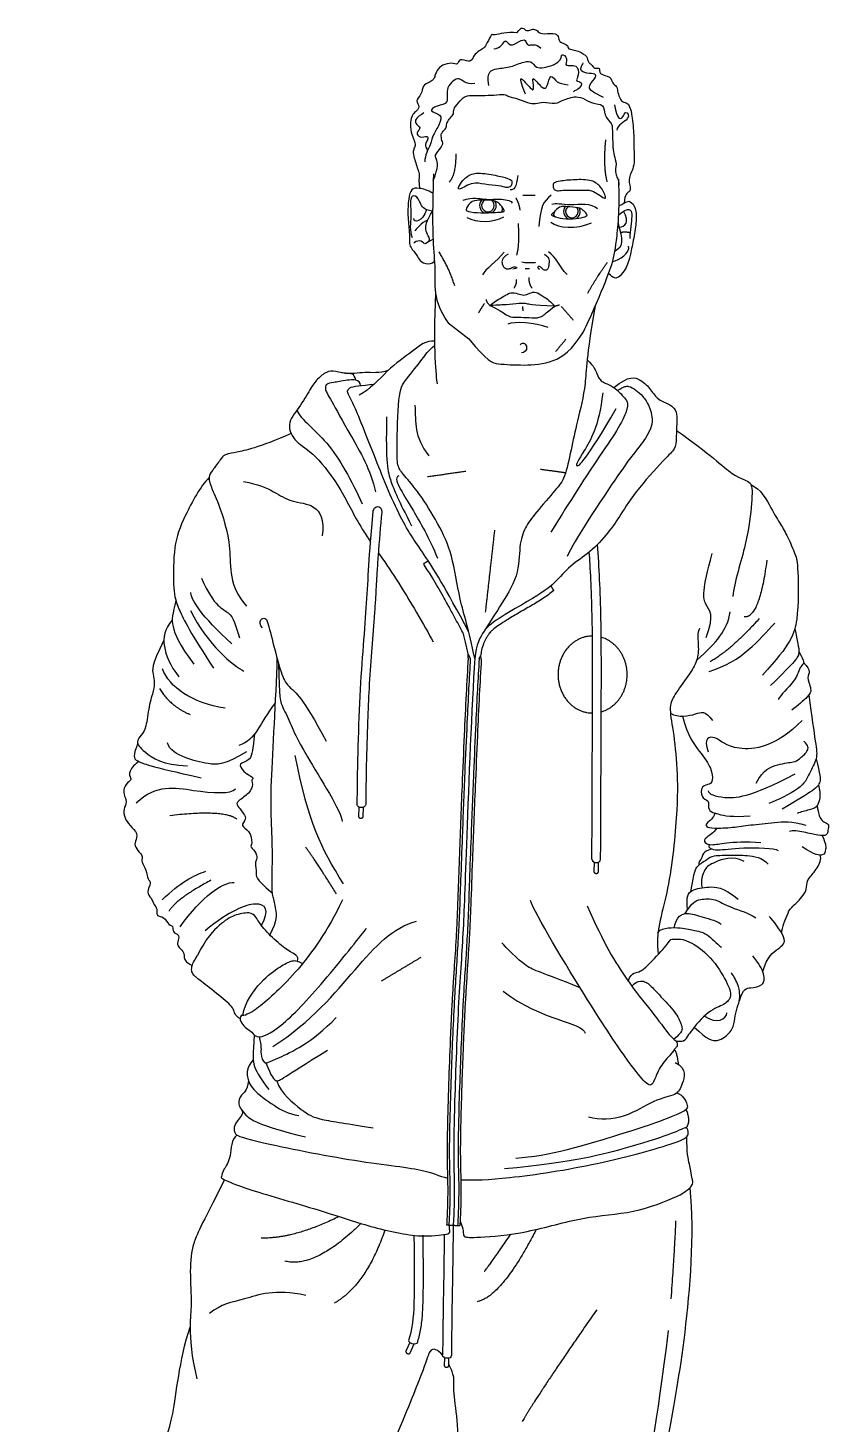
# Model space of a CAD drawing. Header units: millimetres. Extents: x -309 to 448, y -2 to 1877.
# Drawn here: x -238 to 448, y 682 to 1877 of the extents above; entities that cross this region are included whole.
import ezdxf

# ---------------------------------------------------------------- set-up
doc = ezdxf.new("R2010")
doc.units = ezdxf.units.MM
doc.layers.add('ceco.net 162', color=7, linetype='Continuous')

msp = doc.modelspace()

# ---------------------------------------------------------------- linework, layer by layer
at = {"layer": 'ceco.net 162'}
for p, q in [((121.5, 1624.9), (139.1, 1611.2)), ((45, 1210.3), (44.8, 1202.3)), ((48.7, 1202.2), (48.9, 1210.3)), ((246.5, 1163.3), (246.4, 1155)), ((250.2, 1155), (250.4, 1163.3)), ((88.6, 752.1), (85.4, 744.8)), ((88.9, 743.2), (92.4, 751)), ((118.3, 739.1), (118.2, 732.4)), ((122.1, 732.4), (122.2, 738.7))]:
    msp.add_line(p, q, dxfattribs=at)
for centre, radius, start, end in [((155.6, 1725.2), 7.1, 140.217, 242.0516), ((155.6, 1725.2), 5.4, 122.6975, 53.6639), ((155.6, 1725.2), 7.1, 301.4059, 32.1021), ((227.5, 1720.1), 7.1, 143.9691, 242.3289), ((227.5, 1720.1), 5.4, 132.0116, 37.579), ((227.5, 1720.1), 7.1, 300.8189, 23.3822)]:
    msp.add_arc(centre, radius, start, end, dxfattribs=at)
for points, degree in [([(180.4, 1872.9), (183.2, 1876.3), (183.8, 1877), (186.7, 1877.3), (187, 1874.8), (191.8, 1875.1), (194.6, 1876.6), (198.2, 1874.9), (200.6, 1871.4), (212.5, 1873.3), (216.8, 1870), (215.3, 1865.3), (225.7, 1862.3), (222.3, 1859.1), (234.3, 1857.7), (237, 1854.7), (240.1, 1853.7), (241.9, 1846.4), (244, 1846.9), (246.7, 1841.5), (252.1, 1843.9), (249.7, 1837.6), (261.5, 1835.6), (261.9, 1829.5), (266.1, 1827.6), (266.4, 1823.3), (268.1, 1817.7), (270.5, 1813.6), (275.6, 1813.1), (276.7, 1809.7), (278.6, 1806.4), (280.8, 1785.1), (280.2, 1776.8), (281.8, 1758.3), (275.1, 1749.3), (277.9, 1740), (277.4, 1736.9), (272.5, 1735.2), (272.2, 1727.3)], 3), ([(180.4, 1872.9), (172.1, 1873.9), (158.2, 1869.8), (159.5, 1873.2), (154.6, 1863.9), (152.1, 1859.3), (148.2, 1858.2), (143.1, 1853.3), (142.5, 1850.5), (140, 1847.7), (130.4, 1851.5), (129.9, 1844.8), (125, 1847.9), (116, 1845.1), (113.4, 1842.8), (110.9, 1838.7), (110.1, 1835.1), (108.6, 1832.5), (105.5, 1830.7), (99.5, 1828.1), (99.3, 1820.4), (92.9, 1815), (98, 1809.6), (93.4, 1805.2), (90.5, 1802.6), (89.2, 1797), (89.2, 1788.2), (93.9, 1777.6), (92.9, 1775.3), (91.6, 1772.2), (91.3, 1768.9), (96.1, 1754.3), (97.1, 1752.5), (96.1, 1745.2), (97.1, 1739.9)], 3), ([(160.6, 1859.2), (166.9, 1859.7), (170.5, 1870), (173.9, 1859.9), (182.9, 1866.2), (188.4, 1868.1), (188.8, 1860.1), (196.3, 1864.4), (201, 1859.9)], 3), ([(156.3, 1828), (153.8, 1840.2), (163.9, 1842.7), (174.9, 1843.3), (187.1, 1849), (194.2, 1848.7), (196.5, 1840.5), (220, 1847.6), (217, 1856.6), (225.2, 1851), (219.8, 1843.4), (232.7, 1847.1), (233.7, 1835.8), (229.8, 1831.3), (237.2, 1831.3), (234.2, 1824.8), (230, 1823.5), (228.8, 1822.6)], 3), ([(254.6, 1817.7), (245.8, 1821.9), (239.3, 1826.3), (248.3, 1834.1), (248.4, 1838.5), (240.2, 1837.9), (232.9, 1841), (237.2, 1846.4), (237.1, 1847.2)], 3), ([(144.4, 1829.7), (135.9, 1828.1), (132.7, 1837.9), (118.1, 1826.6), (123.2, 1811.8), (111.5, 1811.2), (104, 1805.5), (116.7, 1803.7), (114.6, 1794.9), (107.9, 1784.9), (107.5, 1779.1), (101.5, 1767.8), (101.5, 1762.6)], 3), ([(187.7, 1820.4), (180.6, 1838.2), (188.2, 1830.1), (195.7, 1821), (194, 1831.6), (193.5, 1836.2), (203.1, 1824), (206.5, 1826), (208.9, 1839.4), (214.9, 1829.4), (219.2, 1829.6), (224.4, 1828.6)], 3), ([(108.8, 1746.6), (113.6, 1758.6), (111.1, 1766.1), (109.8, 1768.6), (118.3, 1777.9), (116, 1780.2), (115.2, 1786.4), (117.2, 1788.7), (119.8, 1791), (120.3, 1795.4), (121.9, 1799), (126.5, 1803.1), (126, 1806), (126.8, 1809.1), (134, 1817.3), (136.8, 1819.1), (141.7, 1819.6), (150.5, 1819.4), (160.8, 1819.6), (170.5, 1820.9), (172.6, 1818.3), (179.5, 1817.3), (190.1, 1812.9), (196.5, 1811.9), (202.2, 1814.5), (214, 1811.6), (220.2, 1816), (225.1, 1816.8), (228.7, 1818.6), (237, 1817.8), (244.4, 1811.9), (255.8, 1812.4), (254.5, 1802.4), (262.4, 1794.4), (261.9, 1792.3), (262.4, 1786.7), (262.4, 1776.6), (262.7, 1774.6), (263.2, 1768.4), (266.3, 1760.7), (263.5, 1752.2), (267.6, 1747.7), (267.8, 1742.5)], 3), ([(100.8, 1804.4), (93.2, 1800.3), (92.8, 1794.8), (99.1, 1791.9), (93.7, 1787.7), (96.8, 1782.6), (104.5, 1785.4), (104.5, 1781.6), (100.3, 1775.9), (104.3, 1773.3), (103.2, 1770.4)], 3), ([(263.9, 1811.5), (265.9, 1798.4), (271.8, 1799.6), (272.9, 1807.6), (279.2, 1799.4), (266.3, 1793.9), (265.9, 1789.6)], 3), ([(257.8, 1745.5), (254.3, 1757.8), (256.5, 1781.3)], 2), ([(128.1, 1769.5), (128.1, 1751.5), (122.4, 1745.1)], 2), ([(109, 1752.4), (107.8, 1716.7), (108.6, 1688.9), (110.9, 1668.5), (109, 1644.5), (119.6, 1626.9), (121.5, 1624.9)], 3), ([(170.4, 1749.1), (167.5, 1749.9), (158.6, 1751.8), (143.2, 1753.9), (135, 1748.3), (130.6, 1741.7), (129.9, 1739.2), (132, 1739.2), (138.3, 1742.7), (143.9, 1745.1), (156, 1742.8), (168.5, 1741.7), (171.9, 1740.2), (175.2, 1741.2), (176.2, 1743.8), (176.2, 1745.8), (176, 1746.8), (173.3, 1748.2), (170.4, 1749.1)], 3), ([(181.3, 1750.8), (180, 1740.9), (177.6, 1738), (174.6, 1738.6)], 3), ([(217.7, 1746.1), (220.7, 1746.6), (229.7, 1747.4), (245.3, 1747.5), (252.7, 1740.9), (256.2, 1733.8), (256.6, 1731.3), (254.6, 1731.5), (248.8, 1735.7), (243.5, 1738.9), (231.1, 1738.1), (218.6, 1738.5), (215.1, 1737.5), (211.9, 1738.8), (211.3, 1741.5), (211.5, 1743.6), (211.8, 1744.5), (214.7, 1745.6), (217.7, 1746.1)], 3), ([(108.5, 1735.7), (103.9, 1738.5), (96, 1740.5), (89.7, 1739.9), (87.5, 1731.6), (86.6, 1717), (88.7, 1701.7), (88.1, 1693.4), (88.9, 1689.7), (95.2, 1682.6), (96.4, 1678), (104.3, 1674), (109.9, 1676.7), (110.2, 1678.6)], 3), ([(108.2, 1720.5), (100.1, 1721.2), (97.9, 1727.9), (93.7, 1734.6), (88.1, 1732.8), (90.6, 1716.8), (88.2, 1703.5), (90.7, 1697.9)], 3), ([(195.9, 1733.7), (190.8, 1733.7), (185.6, 1733.7)], 2), ([(209.8, 1734), (202.7, 1728.3), (200.7, 1724.9), (199.2, 1707.3)], 3), ([(102.9, 1721.6), (99.6, 1710.8), (92.1, 1710.1), (92, 1714)], 3), ([(134.3, 1729.8), (142.9, 1732.5), (152.7, 1729.7), (167.6, 1731.3), (176.2, 1729.3), (176.4, 1727.1)], 3), ([(137.2, 1722.9), (138, 1724.6), (141.4, 1729.9), (150.6, 1729.7), (159.6, 1729.9), (164.4, 1728), (167.1, 1725), (170.4, 1720.3), (168.2, 1719.7), (163.6, 1719.4), (149.1, 1718.6), (137.1, 1720), (136.5, 1721.3), (137.2, 1722.9)], 3), ([(166.6, 1719.6), (168.6, 1719.9), (167.8, 1724)], 2), ([(183.2, 1721.2), (182.4, 1727.1), (179.5, 1731.7)], 2), ([(211.6, 1719), (212.7, 1720.1), (215.8, 1723.9), (220.1, 1724.5), (222.1, 1724.2), (234.3, 1723.5), (236.6, 1721.5), (238.8, 1719.6), (241.2, 1716.7), (239.4, 1715.9), (231.9, 1713.6), (219, 1713.8), (211.2, 1716.1), (209.4, 1717.3), (210.6, 1717.9), (211.6, 1719)], 3), ([(249.5, 1722.3), (244.2, 1727.4), (223.9, 1724.2), (213.5, 1727.4), (210.4, 1726.1)], 3), ([(213.4, 1715.5), (210.9, 1716.4), (213.3, 1720.9)], 2), ([(267.8, 1724.8), (274.7, 1728.9), (277.2, 1729.6), (282.6, 1723.7), (282.8, 1711), (280.1, 1695.2), (277.2, 1681), (275.1, 1675.1), (272.8, 1669.5), (267.4, 1663), (263.4, 1662.4), (258.8, 1667)], 3), ([(267.6, 1717.2), (273.3, 1722.2), (278.8, 1722.4), (278.8, 1716.3), (278.4, 1707.9), (276.7, 1700.2), (277.2, 1697)], 3), ([(104.1, 1713), (99, 1710.6), (93.2, 1704.2), (93.1, 1703.3)], 3), ([(104, 1693.7), (106.4, 1695.1), (104.4, 1699.8), (101.9, 1703.5), (102.5, 1711.6), (108.2, 1720.5)], 3), ([(169, 1715.2), (159.5, 1709.9), (146.5, 1710.3), (137.7, 1714.7)], 3), ([(180.3, 1682.6), (183, 1692), (181.7, 1709.7)], 2), ([(209.5, 1710.9), (215.6, 1705.7), (231.5, 1704.7), (244.3, 1710.4)], 3), ([(264.4, 1686.3), (272.2, 1691), (271.6, 1694.8), (267.2, 1710.4)], 3), ([(268.2, 1706.8), (272.6, 1707), (277.7, 1710.6), (271.6, 1720.3)], 3), ([(269.4, 1702.2), (273, 1703.2), (277.3, 1702)], 2), ([(108.6, 1696.4), (101.7, 1692.3), (101.7, 1691.7), (97.7, 1696.3), (92.5, 1693.8), (92.1, 1693)], 3), ([(127.2, 1656.4), (122.3, 1672.1), (113.5, 1685.7)], 2), ([(169.4, 1685.3), (163.3, 1677.3), (153.1, 1670.6), (151, 1665.8)], 3), ([(223.3, 1666.1), (216.4, 1673.5), (214.2, 1680.6), (207.5, 1685.7)], 3), ([(262.3, 1677.4), (267.8, 1678.2), (278, 1685.1), (276, 1690.4)], 3), ([(172.9, 1683.7), (167.3, 1680.4), (167.3, 1674.3), (170.4, 1670.9), (174.4, 1670.9), (177, 1672.6), (178.7, 1672.9), (181.7, 1671.9), (178.5, 1670.9), (176.9, 1670.8)], 3), ([(184.6, 1676.9), (186.6, 1676.1), (196.3, 1676.6), (196.4, 1676.6)], 3), ([(204, 1683.5), (206.7, 1681.2), (208.3, 1680.2), (207.6, 1673.4), (207, 1669.7), (203, 1669.7), (200.7, 1672.8), (198.7, 1673.6), (197.8, 1671.8), (199.7, 1670.8)], 3), ([(241, 1650.2), (250.2, 1666.2), (258, 1676.6)], 2), ([(177.8, 1654.4), (180.9, 1659.1), (179.9, 1661.8)], 2), ([(187.5, 1671.2), (189.4, 1671.3), (191.2, 1671.3)], 2), ([(190.6, 1663.6), (190.4, 1658.2), (193.3, 1654.5)], 2), ([(110.7, 1650.8), (108.5, 1599.2), (111.2, 1580), (112, 1572.5)], 3), ([(157.1, 1639.6), (164.9, 1645.5), (171.9, 1648.8), (174.4, 1651), (181.6, 1649.9), (186.2, 1647.8), (191.3, 1650.3), (196.9, 1651.8), (201.9, 1647.8), (207.5, 1644.7), (212.8, 1639.2)], 3), ([(247.5, 1639.4), (239.5, 1594.9), (240.4, 1573.1), (231.7, 1539.2), (226.9, 1516.5), (221.2, 1490.7), (215.1, 1484), (195.7, 1461.1), (187.2, 1450), (182, 1434.4), (182.8, 1408.9), (164.7, 1380.2), (151.8, 1360.2), (145.5, 1350), (144.3, 1337.5)], 3), ([(152.5, 1641.4), (150, 1637.4), (147.5, 1633.5)], 2), ([(157.1, 1639.6), (153.8, 1643.4), (154.4, 1644.9)], 2), ([(212.8, 1639.2), (192.3, 1639.7), (189.1, 1641.6), (183.3, 1641.5), (170.8, 1640), (165.1, 1640.1), (157.1, 1639.6)], 3), ([(157.1, 1639.6), (164.8, 1636.6), (171.7, 1630.2), (178.5, 1629.5), (185.2, 1629.6), (196.5, 1629), (199.4, 1629.3), (203.4, 1631), (206.8, 1634.6), (212.8, 1639.2)], 3), ([(185.2, 1638.7), (185.3, 1637), (185.5, 1635.2)], 2), ([(212.8, 1639.2), (214.8, 1639.7), (216.9, 1640.2)], 2), ([(218.4, 1638.9), (223.5, 1633), (228.6, 1627.2)], 2), ([(207.2, 1620.8), (195.4, 1625.1), (178.3, 1626.1), (172.7, 1623.7)], 3), ([(139.1, 1611.2), (155.5, 1591.4), (162.5, 1589.6), (186.3, 1588.2), (211.6, 1589.9), (227.7, 1601.2), (237.3, 1617.2)], 3), ([(109.9, 1609), (102.8, 1610), (92, 1600.9), (69.1, 1585), (54.9, 1567.7), (45.2, 1562.9)], 3), ([(144.3, 1337.5), (139.2, 1362.6), (130.6, 1388.1), (125.5, 1427.3), (113.3, 1452.8), (96.4, 1479.9), (83.1, 1495.2), (78, 1501.5), (77.6, 1512.5), (78.6, 1565.8), (84.1, 1575.2), (101.2, 1595.5), (104, 1600.5), (109.9, 1605.4)], 3), ([(183.3, 1606.1), (186, 1609.2), (190.9, 1603.4), (187, 1599), (184.3, 1599)], 3), ([(213.7, 1600.4), (218.1, 1605.6), (222.4, 1610.8)], 2), ([(240.5, 1593.2), (246.7, 1587.4), (249.3, 1580.5), (251.1, 1575.1), (261.9, 1570.9), (267.3, 1566.6), (271.9, 1561.2), (275.3, 1557.8), (275.3, 1549.8), (265.2, 1530.5), (247.7, 1506.1), (228, 1475.6), (209.5, 1445.7)], 3), ([(30.6, 1582.2), (39.4, 1581), (49.1, 1583.6), (62.7, 1581.7), (70.3, 1584.2)], 3), ([(263.5, 1569.4), (276.3, 1580.2), (287.5, 1576.2), (295.2, 1567.6), (300.9, 1558.5), (312.3, 1555.3), (317.6, 1548.7), (317.3, 1540.5), (316.9, 1525.7), (316.1, 1516.3), (308.8, 1510.7), (279.9, 1478.2), (267.4, 1457.4), (259.5, 1446.1), (243, 1427.6), (225.8, 1417.6), (213.1, 1401.8), (196.4, 1389.5), (156.9, 1368.2), (152.3, 1361)], 3), ([(46.6, 1571.1), (46, 1576.6), (33.8, 1575.9), (22.8, 1573.4), (16.4, 1572.9), (15.9, 1567.3), (19.8, 1561.6), (36.4, 1530.7), (55.3, 1499), (59.2, 1480.2)], 3), ([(139.2, 1360.2), (118.6, 1399.2), (99.4, 1429.4), (80.2, 1455.7), (54.7, 1520), (44.2, 1547), (38.1, 1560), (36.5, 1562.6), (33.4, 1570.2), (47, 1571.1), (58.3, 1572.4)], 3), ([(266.6, 1567), (272.4, 1570.5), (275.8, 1571.2), (282.4, 1567.4), (288.1, 1562.4), (293.9, 1554.3), (298.3, 1538.4), (287.9, 1521.3), (277.2, 1510.5), (228.8, 1437.5), (223.4, 1424.9)], 3), ([(93, 1554.2), (94, 1539.2), (91.8, 1527.8), (105.1, 1510.9)], 3), ([(253.9, 1565), (250.6, 1535.4), (235.6, 1512), (227.7, 1498), (239.3, 1506.4), (265.4, 1551.4)], 3), ([(-7.9, 1550.1), (-4.3, 1541.4), (17.7, 1527.7), (38.9, 1490), (47.9, 1470)], 3), ([(68.8, 1544.5), (67.9, 1504.9), (71.7, 1489.5), (79, 1473), (90.2, 1451.1)], 3), ([(79.3, 1493.8), (75.2, 1492.9), (81.2, 1481.1), (88.9, 1468.9), (105.4, 1440.6), (112.4, 1423.4)], 3), ([(136.8, 1497.7), (120.3, 1495.3), (103.7, 1492.9)], 2), ([(200.6, 1499.6), (211.3, 1498.1), (222, 1496.6)], 2), ([(-83.3, 1492.1), (-90.5, 1485.3), (-105.8, 1456.7), (-113.7, 1435.1), (-114.1, 1397.3), (-111.5, 1383), (-98.7, 1358.6), (-79.4, 1329.2)], 3), ([(-53.7, 1488.9), (-29, 1484.5), (-18.4, 1467.1), (17.5, 1471), (13.6, 1442.4)], 3), ([(380.7, 1486.4), (389.1, 1483), (399.4, 1463.6), (406.3, 1452.2), (412.2, 1442.4), (419.3, 1425.2), (421.2, 1419), (421.8, 1366.5), (415, 1350), (390.8, 1323.4)], 3), ([(57.1, 1463.6), (53.3, 1423.5), (52.5, 1390), (45, 1309.7), (43.6, 1238.2), (43.4, 1212.6)], 3), ([(57.1, 1463.6), (58.7, 1468), (63.1, 1467.6), (64.4, 1466.1), (64.7, 1462.9)], 3), ([(161.2, 1447.5), (157.3, 1412.3), (153.3, 1377.2)], 2), ([(342.5, 1355.6), (350.2, 1375.4), (340, 1382.2), (338.9, 1395.8), (347.7, 1427.4)], 3), ([(104.6, 1420.9), (102.5, 1419.7), (100.4, 1418.6)], 2), ([(394.4, 1421.6), (387.9, 1371.7), (375, 1373.1)], 2), ([(-89.6, 1406.2), (-78.6, 1380.7), (-63.9, 1379.9), (-60.5, 1365.8), (-57.2, 1355.2)], 3), ([(209.4, 1399.7), (210.7, 1397.6), (211.9, 1395.6)], 2), ([(-111.6, 1387.1), (-114.5, 1375.4), (-116.5, 1367.6), (-108.8, 1349.4), (-96.2, 1332.6)], 3), ([(-63.6, 1350.1), (-89.9, 1373.2), (-99.4, 1389.7), (-98.9, 1394.1)], 3), ([(-99.2, 1378.5), (-84.4, 1348.8), (-62.4, 1331.2), (-53.3, 1326.8)], 3), ([(334.4, 1336), (351.9, 1351.6), (360.4, 1361.6), (363.1, 1377.4)], 3), ([(-114.7, 1370.4), (-121.7, 1362.5), (-123.7, 1348.8), (-116.8, 1331.6), (-109.1, 1321.8)], 3), ([(-37.4, 1363.9), (-40, 1366), (-39.5, 1372.1), (-35.1, 1372.1), (-33.3, 1370.6), (-26.9, 1344.6), (-20.7, 1321.9), (-15.5, 1312.4), (-3.4, 1305.3), (17, 1266.8)], 3), ([(336.7, 1363.2), (334.7, 1359.2), (335.9, 1350.6), (335.9, 1336.9), (329.2, 1325.5), (315.9, 1307.4), (310, 1297.2), (314.3, 1277.6), (317.8, 1243.1), (318.3, 1207.7), (310.2, 1131.4), (298.8, 1103.5), (301.4, 1084.2)], 3), ([(344.9, 1326.5), (372.9, 1334.5), (387.9, 1353.6), (401.2, 1367.9)], 3), ([(387.9, 1371.7), (364, 1345), (345.9, 1334.8)], 2), ([(418.5, 1363.2), (420.2, 1351.9), (424, 1342.1), (419.3, 1335.4), (397.6, 1314.4)], 3), ([(-121.9, 1353.1), (-133, 1331.2), (-130.7, 1323.4), (-129.9, 1317.1), (-130.3, 1311.2), (-135, 1297.1), (-136.9, 1277.5), (-141.3, 1272), (-146, 1266.5), (-141.7, 1259.4), (-122.8, 1246.1), (-101.6, 1245.7)], 3), ([(-25.1, 1338.3), (-26.1, 1301.2), (-32.1, 1217.4), (-28.7, 1184.5), (-29.8, 1140.3), (-29.1, 1134.6), (-26, 1123.5), (-24.7, 1113.3), (-31.2, 1101)], 3), ([(138.7, 1337.8), (138.6, 1339.6), (138.6, 1341.5)], 2), ([(140.5, 1337.7), (139.6, 1339.6), (138.6, 1341.5)], 2), ([(148.1, 1337.2), (148.7, 1338.5), (149.3, 1339.9)], 2), ([(149.9, 1337.1), (149.6, 1338.5), (149.3, 1339.9)], 2), ([(421.9, 1343.6), (427, 1334.2), (425.1, 1333), (421.8, 1328.4), (419.9, 1319.2), (406.1, 1306.1), (404, 1302.5)], 3), ([(-69.5, 1295), (-98.1, 1299.6), (-117.2, 1313), (-123.1, 1328.7)], 3), ([(-23.7, 1333.3), (-23.5, 1303.5), (-20.6, 1296.5), (-12.1, 1279.9), (-7.9, 1266.3), (30.8, 1205.4), (30.8, 1198)], 3), ([(144.3, 1337.5), (141.7, 1296.7), (136.4, 1163.6), (134.6, 1100.9), (130.1, 1046.2), (126.4, 944.3), (126, 902.8), (127.3, 877.4), (125.9, 852.5)], 3), ([(425.8, 1334.2), (432.8, 1326.7), (428.2, 1323.2), (431.2, 1315.1), (432.4, 1310.3), (431.4, 1306.3), (420.7, 1296.9), (415.7, 1293.4)], 3), ([(-125.7, 1312), (-116.9, 1297), (-99.4, 1289.6)], 2), ([(430.5, 1306.5), (432.8, 1287.3), (436.5, 1262.7), (438.1, 1252.2), (430.5, 1239.2), (425.4, 1226.2), (403.5, 1216.6), (396.2, 1213.4)], 3), ([(-26.7, 1299.5), (-41.2, 1281), (-42, 1268.5), (-57.7, 1263)], 3), ([(311.9, 1290.7), (318.9, 1286.7), (336.4, 1290.1), (341.1, 1293.4), (347.8, 1284.6)], 3), ([(322.1, 1288.2), (326.6, 1270.7), (337.7, 1257.4), (347.8, 1242.9), (348, 1232.4), (346, 1229.8), (338.2, 1229), (337.7, 1218.2), (344.9, 1215.9), (344.2, 1213.1), (344.7, 1206.9), (350.8, 1204.6), (364.8, 1201.7), (380.2, 1202.8)], 3), ([(424.6, 1284.6), (402.3, 1261.4), (363.3, 1256.9), (350.5, 1273.1), (339.8, 1269.5), (344.1, 1257.7)], 3), ([(-44.3, 1272.7), (-45.6, 1260.4), (-46.9, 1248.9), (-59.6, 1248.3), (-53.2, 1240.6), (-52.3, 1239.7), (-43.7, 1234.6), (-47.8, 1234.3), (-44.7, 1228.6), (-50.7, 1220), (-61.2, 1214.3), (-57.7, 1210.4), (-53.6, 1204.4), (-50.7, 1200.3), (-57.1, 1193.9), (-48.3, 1191), (-45.8, 1178.3), (-48.7, 1176.8), (-42, 1170.8), (-42.2, 1164.9), (-44.3, 1163.3), (-41.8, 1153.4), (-44.3, 1149.7), (-29.3, 1136.9)], 3), ([(385.3, 1230.8), (390.9, 1242.7), (405.1, 1247.5), (418.7, 1249), (421.2, 1250.8), (430.2, 1258.1), (430.4, 1263.2), (426, 1266.7)], 3), ([(-144.5, 1266.1), (-144.2, 1264.7), (-147.5, 1257.1), (-147.3, 1250.9), (-144.2, 1250.1), (-136.2, 1245.7), (-90, 1235.5)], 3), ([(-51.3, 1257.6), (-69.5, 1246.1), (-84.5, 1246.9), (-103.4, 1251.9), (-117.4, 1259), (-118.7, 1265.5)], 3), ([(31.9, 1144.7), (12.1, 1176), (2.3, 1195.8), (-9.5, 1254.6)], 3), ([(-143.3, 1249.4), (-146.7, 1247.3), (-152.7, 1240.6), (-150.1, 1234.4), (-150.1, 1233.6), (-156, 1228.7), (-156.8, 1221), (-152.9, 1215.1), (-156.8, 1208.7), (-155.7, 1200.9), (-151.4, 1195), (-143.6, 1187.5), (-146.5, 1180.9), (-147.2, 1176.2), (-141.1, 1170), (-140, 1166.9), (-141.6, 1164.1), (-136.6, 1156.6), (-135.9, 1147.6), (-132, 1146.6), (-137.4, 1136.8), (-132.4, 1132.8), (-130.5, 1126.4), (-127.2, 1123.9), (-129, 1116.8), (-121.5, 1117), (-117.6, 1108.6), (-113.6, 1109.3), (-114.7, 1102.6), (-108.6, 1101.6), (-109.4, 1096.3), (-111.2, 1091.6), (-104.3, 1086.4), (-104.9, 1083), (-103.9, 1077.8), (-97.7, 1074.9)], 3), ([(436.6, 1251.8), (440.2, 1238), (440.6, 1231.3), (436.1, 1225.6), (421.2, 1216.7), (407.5, 1208.7)], 3), ([(418.5, 1238.5), (378.9, 1217.9), (355.1, 1217.3), (344.7, 1221.2), (344.4, 1224.2)], 3), ([(-145.5, 1214), (-128.1, 1230.5), (-96.9, 1223.5), (-63.9, 1221.3), (-60.7, 1226.1)], 3), ([(438.7, 1229.4), (440.9, 1220.5), (438.3, 1209.7), (431.4, 1208.1), (423.4, 1206.2), (420.5, 1204.9)], 3), ([(50.9, 1212.5), (50.9, 1210.6), (46.2, 1209.4), (44, 1210.6), (43.4, 1212.6)], 3), ([(437.4, 1211.5), (438.8, 1204.3), (440, 1201.1), (442.7, 1197.2), (448.4, 1196), (446.4, 1190.3), (446.5, 1185.9), (438.6, 1185.7), (426.8, 1189.1), (416.5, 1190.6), (413.8, 1189.4)], 3), ([(-59.5, 1200.1), (-70.7, 1208.4), (-116.8, 1203)], 2), ([(349.9, 1205.2), (348.9, 1200.4), (342.3, 1197.5), (342.1, 1193.3), (347.7, 1192.1), (365.7, 1192.8), (379.4, 1195.1), (400.9, 1197.1), (415.7, 1198.8), (427.9, 1194.8)], 3), ([(351.5, 1192.4), (349, 1188), (341.1, 1184.3), (340.4, 1179.7), (347.2, 1177.4), (357.1, 1179.9), (376.2, 1181.1), (389.4, 1180.1)], 3), ([(441.8, 1185.9), (444.9, 1179.7), (445.1, 1173.6), (443.4, 1168.4), (435.9, 1169.1), (424.8, 1176.3)], 3), ([(25.9, 1136), (8.4, 1164.1), (-0.4, 1176)], 2), ([(347.2, 1174.6), (339.1, 1171.9), (340.3, 1167.1), (335.4, 1162.9), (336.1, 1160.7)], 3), ([(345.2, 1178.4), (343.2, 1175.4), (351.3, 1172.4), (370.1, 1176.3), (401, 1175.4), (404.1, 1173.3)], 3), ([(244.6, 1165.7), (245.8, 1161.9), (251.4, 1162), (252.1, 1165.7)], 3), ([(329.4, 1138.2), (332.4, 1155.7), (333.9, 1159.9), (344.3, 1166.2), (347.4, 1169.1), (364.3, 1169.3), (376, 1169.3), (390.6, 1167.4), (395.6, 1161.4)], 3), ([(375.1, 1163.7), (365, 1169.3), (346.9, 1162), (341.5, 1159), (337.4, 1147.3), (339, 1141.3)], 3), ([(407.6, 1101.6), (406.1, 1104.3), (413.3, 1120.8), (413.3, 1122.7), (427.9, 1135.5), (428.6, 1144.7), (429.5, 1149.1), (438.4, 1158), (441.2, 1165.7), (440.2, 1169.2)], 3), ([(-123.5, 1131.1), (-107.5, 1145.9), (-96.8, 1151.9), (-86, 1155.5)], 3), ([(-81.6, 1147.8), (-111, 1132.1), (-117.5, 1121.3)], 2), ([(-108.1, 1107.9), (-88.9, 1134.2), (-71.6, 1146.3), (-61.6, 1145.9)], 3), ([(326.6, 1122.5), (325.1, 1134.1), (328.7, 1140.1), (344.9, 1142.2), (356.2, 1142.4), (369.8, 1131.6)], 3), ([(-38.4, 1109.1), (-30.8, 1122.6), (-39, 1132.5), (-65.5, 1121.7), (-86.6, 1104.4)], 3), ([(31, 1131), (17.7, 1103.4), (-6.8, 1069.1), (-45, 1033.8), (-53.5, 1031.6), (-55.3, 1032.2)], 3), ([(240.5, 1125.9), (254.6, 1093.8), (275.8, 1059.3), (295.8, 1036.1), (313, 1012), (317.7, 1010.2), (317.9, 1005.3), (315.9, 1004.3), (313.3, 999.6), (302.2, 988.3), (298.1, 975.7), (295.3, 971.8), (291.2, 973.1), (278.5, 988.6), (249.5, 1030), (195.7, 1119.4), (192, 1130.5)], 3), ([(324.5, 1119.2), (330.1, 1128.8), (337, 1132), (350.6, 1132.2), (361.2, 1124.7), (379.6, 1119.5), (385, 1115.5)], 3), ([(-7.5, 1078.5), (-6.5, 1080.8), (-8.2, 1083.8), (-14.6, 1086.8), (-27.3, 1096.5), (-40.2, 1110.5), (-42.9, 1116.6), (-47.7, 1120.9), (-62.1, 1118.2), (-73.2, 1111.1), (-85.7, 1098.4), (-93.2, 1083.5)], 3), ([(-28.6, 1005.4), (4.6, 1027), (44.3, 1074.9), (74.1, 1107.6), (94.4, 1112.6)], 3), ([(315, 1107.2), (317.2, 1117.2), (326.4, 1121.1), (338.1, 1116.3), (352.7, 1112.8), (355.4, 1109.9)], 3), ([(390.9, 1069.7), (394.6, 1082.1), (405.4, 1090.3), (413.6, 1095.7), (399.6, 1113.5), (396.5, 1116.7)], 3), ([(-55.3, 1032.2), (-58.5, 1029), (-51.4, 1020.2), (-46.5, 1018.8), (-42.3, 1010.7), (-20.9, 1021.3), (20, 1066.1), (50.1, 1104.7), (51.7, 1106.7)], 3), ([(301.2, 1102.4), (301.8, 1106.9), (320.8, 1108), (331.2, 1104.6), (343.2, 1103.4), (351.2, 1093.3), (355.6, 1090.6)], 3), ([(234.5, 1055.8), (200.1, 1069.8), (190.9, 1069.8), (171, 1090.2), (167.6, 1094.1)], 3), ([(275.6, 1061.5), (277.3, 1066), (280.5, 1068.7), (286.2, 1069.2), (292.8, 1075.1), (311.3, 1094.5), (311.1, 1097.7), (318.4, 1097.2), (326.1, 1097.2), (347, 1083.1), (361.2, 1059.1), (364.9, 1048.4), (358.7, 1040.9), (344.9, 1037.2), (327, 1016.2), (324.3, 1009.8), (321.6, 1009.6), (317, 1009.7)], 3), ([(-56.6, 1029.2), (-61.8, 1032.2), (-60.2, 1037.1), (-71.7, 1046.9), (-90.4, 1061.7), (-96, 1065.8), (-98.2, 1069.3), (-98.2, 1073.4), (-97.4, 1076.5), (-93.2, 1083.5)], 3), ([(-54.3, 1032), (-52.3, 1043.6), (-38.3, 1062.8), (-21.5, 1074.7), (-12.2, 1079.2), (-8.5, 1079.4), (-3.1, 1076.5)], 3), ([(64.4, 1061.6), (81.4, 1071.8), (98.3, 1081.9)], 2), ([(370.9, 1044.6), (374.1, 1055.4), (379.9, 1055.4), (392, 1057.3), (393.2, 1066.9), (387.5, 1076.7), (382.4, 1083.1)], 3), ([(332.2, 1022.1), (343.3, 1011.3), (352.1, 1008.3), (364.8, 1018.3), (366.7, 1027), (368.1, 1036.6), (371.4, 1044.7), (371.2, 1050.9), (370.4, 1058), (365.2, 1067.4), (363.9, 1068.6)], 3), ([(168.6, 1052.9), (201.5, 1027.2), (236.9, 1026.2), (238.8, 1017)], 3), ([(278.7, 1057.1), (281.4, 1060.6), (286.9, 1062), (290.8, 1060.7), (294.3, 1058.5), (304.8, 1046.8), (317.7, 1033.5), (322.2, 1021.9), (322.4, 1017.9), (314.8, 1011.7)], 3), ([(-40.3, 1013.8), (-38.1, 1005.9), (-39.8, 999), (-35.8, 989.9), (-31.1, 992.7), (4.6, 1008.3), (25.7, 1030.4)], 3), ([(340.9, 1031.5), (351.8, 1024.3), (359.7, 1028.7), (360.3, 1034.4)], 3), ([(-44.5, 1015.4), (-45.8, 998.2), (-46.3, 989), (-38.3, 976.7), (-32.1, 968.6)], 3), ([(-45.4, 994.1), (-51.5, 986.5), (-50.4, 979.6), (-47.9, 969.4), (-26.9, 954.2), (-15.6, 947.9), (-6.4, 946.3)], 3), ([(-34.5, 991.5), (-30, 979.9), (-25, 973.1), (-20.7, 978.4), (18.1, 1002.2)], 3), ([(316, 991.9), (326.6, 986.2), (321.1, 971.5), (318.2, 963.7), (298.4, 960.8), (273.6, 943.6), (251.3, 942.1), (241.7, 945)], 3), ([(318.9, 990.1), (316.9, 1004.8), (314.4, 1001.7)], 2), ([(-49.4, 976.2), (-50.6, 967.1), (-56.7, 964.6), (-58.8, 955.9), (-53.6, 947.9), (-42.1, 938.3), (-0.6, 928.1)], 3), ([(-25.2, 976.1), (-21.8, 965.2), (-0.8, 948.7), (8.2, 943.2), (36.1, 939.3), (57.3, 935.8)], 3), ([(317.3, 965.7), (322.3, 964.4), (327.9, 954.3), (325.2, 949.9), (293.8, 937.9), (275.2, 932.3), (207.3, 911.2), (179.5, 909.7)], 3), ([(325, 935.8), (330, 940.2), (325.4, 951.7)], 2), ([(-69.9, 891.4), (-90.9, 850.6), (-97.6, 837.3), (-100.1, 814.7), (-97.6, 781.6), (-100.5, 770.5), (-98.4, 740.1), (-93.6, 721)], 3), ([(328.5, 884.5), (332.4, 844.1), (324.6, 750.8), (309.7, 671.9), (297.7, 603.1), (285.2, 556.4), (279.3, 510.7), (275.6, 430.2), (274.1, 384.4), (263.4, 333), (244.2, 292.8), (219, 254.5), (203.5, 237.6), (185.1, 234.2), (164.2, 240.9), (134.7, 256.5), (113.9, 283.6)], 3), ([(27.9, 859.9), (-10.5, 840.9), (-38.6, 841.5)], 2), ([(46.8, 854), (7.4, 815.2), (-18.3, 821.8)], 2), ([(67.4, 848.4), (51.1, 801.4), (24.2, 785.9)], 2), ([(120.2, 852.8), (121.2, 852.8), (122.1, 852.7)], 2), ([(122.1, 852.7), (125.9, 852.5), (129.6, 852.3)], 2), ([(125.9, 852.5), (125.5, 820.6), (124.5, 773.3), (124.5, 755.2), (124.3, 741.3)], 3), ([(129.6, 852.3), (130.6, 852.2), (131.5, 852.2)], 2), ([(197, 849), (167.4, 791.3), (146.4, 787.1)], 2), ([(312.6, 789.5), (316.5, 846.7), (316.5, 856.4)], 2), ([(92.2, 843.9), (93.1, 781.8), (92.3, 768.9), (87.7, 754)], 3), ([(174.9, 844.8), (154.4, 815.2), (152.5, 813)], 2), ([(-0.3, 792.5), (-26.7, 798.4), (-56, 787.1), (-72.7, 785.3), (-82.9, 776.9)], 3), ([(248.7, 780.2), (200.4, 710.9), (184.9, 684.5)], 2), ([(-109.6, 201.9), (-122.7, 187.5), (-141.7, 163.3), (-149, 161), (-171.9, 168.3), (-217.6, 185), (-225.5, 189.6), (-224.7, 197.3), (-212.1, 206.3), (-209.2, 214.6), (-213.8, 214), (-224.7, 213.2), (-227.4, 215.5), (-231.5, 222.1), (-235.7, 226.5), (-238.8, 232.2), (-237.4, 250.3), (-237, 258.2), (-211.7, 294.3), (-209.9, 315.9), (-196.1, 389.4), (-177.7, 429.5), (-174.1, 473.8), (-161, 512.7), (-140, 532.4), (-137, 552.7), (-134.1, 566.5), (-133.5, 585.6), (-130.5, 599.4), (-130.5, 620.9), (-126.3, 661), (-113.1, 681.3), (-109, 735.6), (-99.5, 765.4)], 3), ([(87.7, 754), (87.4, 751.5), (92.5, 750.1), (94.9, 751.7)], 3), ([(248.4, 489.9), (263.6, 516.3), (264.1, 521.4), (269.7, 544.3), (285.4, 609.3), (300.1, 679.9), (310.3, 762.4)], 3), ([(124.3, 741.3), (124, 738.8), (121.3, 738.4), (116.6, 739.1), (116.7, 741.5)], 3)]:
    msp.add_open_spline(points, degree=degree, dxfattribs=at)
for points, knots in [([(237.3, 1617.2), (240.5, 1623.5), (248.4, 1640.9), (262.8, 1675.5), (265.2, 1690.5), (268.6, 1720.1), (267.6, 1747.7)], [6.342038, 6.342038, 6.342038, 6.342038, 7, 8, 9, 10, 10, 10, 10]), ([(42.6, 1575.6), (40.4, 1582), (38, 1580.4), (24, 1583.7), (17.6, 1583.4), (9.3, 1576.8), (3.8, 1569), (-6, 1551.7), (-17.7, 1538.3), (-9.5, 1521.9), (6.6, 1514.4), (31.3, 1481.1), (41.9, 1457.2), (52.4, 1441.4), (54.9, 1437.8)], [0, 0, 0, 0, 1, 2, 3, 4, 5, 6, 7, 8, 9, 10, 11, 11.282643, 11.282643, 11.282643, 11.282643]), ([(-12.9, 1530), (-41.5, 1517.7), (-64.6, 1513.1), (-70.5, 1511.8), (-72.6, 1508.9), (-80.9, 1497.5), (-84.2, 1493.5), (-81.7, 1484.3), (-76.5, 1473.9), (-62.2, 1433), (-66.6, 1399.1), (-51.1, 1382.2)], [0.049483, 0.049483, 0.049483, 0.049483, 1, 2, 3, 4, 5, 6, 7, 8, 9, 9, 9, 9]), ([(317.1, 1532.8), (345.7, 1512.5), (368.3, 1490.1), (382.6, 1490.5), (381.7, 1473.1), (378.3, 1438.2), (366.6, 1402.8), (365.2, 1390.7)], [0.036104, 0.036104, 0.036104, 0.036104, 1, 2, 3, 4, 5, 5, 5, 5]), ([(64.7, 1462.9), (63.5, 1450.5), (62, 1433.3), (60.6, 1411.8), (59.8, 1398.5), (59.1, 1385.6), (57.7, 1367.1), (55.8, 1342.5), (53.7, 1313), (52.3, 1280.8), (51.4, 1247.6), (51, 1223.8), (50.9, 1212.5)], [0, 0, 0, 0, 39.632741, 54.917665, 68.520291, 81.906353, 96.110016, 127.430593, 160.484945, 190.203493, 229.960258, 265.903955, 265.903955, 265.903955, 265.903955]), ([(252.1, 1165.7), (252.7, 1302.7), (253.2, 1374.3), (250.8, 1415.3), (249.5, 1435.2)], [0, 0, 0, 0, 1, 1.863201, 1.863201, 1.863201, 1.863201]), ([(61.7, 1428), (66.4, 1421.3), (82.4, 1398.2), (101.4, 1365.3), (108.6, 1351.8)], [11.524613, 11.524613, 11.524613, 11.524613, 12, 13, 13, 13, 13]), ([(244.6, 1165.7), (244.8, 1204.8), (245, 1256), (245.2, 1315.9), (245.2, 1352), (244.7, 1385), (243.4, 1412.7), (242.6, 1425.2), (242.4, 1428.6)], [0, 0, 0, 0, 124.296796, 162.787542, 190.502398, 239.053752, 267.82098, 278.68624, 278.68624, 278.68624, 278.68624]), ([(135, 1358), (132.6, 1362.5), (128.7, 1369.9), (122.8, 1380.7), (116.3, 1392.5), (109.1, 1405), (103.2, 1414.3), (100.6, 1418.3), (100.4, 1418.6)], [0, 0, 0, 0, 15.920711, 26.941359, 38.897471, 58.728585, 72.933479, 73.98917, 73.98917, 73.98917, 73.98917]), ([(211.9, 1395.6), (209.1, 1393.3), (204.4, 1389.9), (197.9, 1385.8), (190.7, 1381.5), (181.8, 1376.5), (172.7, 1371.1), (165.8, 1366.6), (161.5, 1363.5), (158.8, 1361.3), (157.3, 1359.8), (156.6, 1358.9), (156.3, 1358.5)], [289.648291, 289.648291, 289.648291, 289.648291, 301.024436, 307.933288, 314.337646, 327.622265, 340.209089, 347.948289, 354.075917, 356.88214, 359.140484, 360.693535, 360.693535, 360.693535, 360.693535]), ([(138.6, 1341.5), (138.3, 1343.2), (137.2, 1348.1), (135.9, 1353.8), (134.9, 1357.7), (134.7, 1358.5)], [5.373333, 5.373333, 5.373333, 5.373333, 11.023104, 21.34753, 23.923751, 23.923751, 23.923751, 23.923751]), ([(156.3, 1358.5), (156.1, 1358.1), (155.6, 1357.3), (154.8, 1356.1), (153.9, 1354.6), (152.9, 1352.6), (151.4, 1349.3), (150.1, 1345), (149.5, 1341.5), (149.3, 1339.9)], [320.830494, 320.830494, 320.830494, 320.830494, 322.327469, 323.6391, 325.387571, 327.974047, 330.683015, 336.927873, 342.112938, 342.112938, 342.112938, 342.112938]), ([(138.7, 1337.8), (138, 1327.6), (136.8, 1305.6), (135.1, 1269.2), (133.1, 1222.2), (131.5, 1180.3), (130.3, 1146.1), (129.6, 1128.3), (129, 1112.5), (128.1, 1094.2), (126.8, 1075.2), (125.5, 1055.5), (124.6, 1039.4), (123.8, 1023.2), (122.8, 999.6), (122, 976.3), (121.3, 953.3), (120.8, 934.7), (120.6, 918.2), (120.7, 902.6), (121.1, 891.4), (121.2, 879.1), (120.9, 866.4), (120.5, 857.6), (120.2, 852.8)], [0, 0, 0, 0, 32.639068, 69.983884, 115.942988, 182.1755, 203.379063, 224.582625, 239.101424, 253.620224, 282.788708, 299.618234, 316.447761, 333.948641, 351.44952, 391.505413, 408.038536, 424.571659, 450.714552, 460.445371, 474.134597, 486.587823, 499.47568, 514.581588, 514.581588, 514.581588, 514.581588]), ([(140.5, 1337.7), (140, 1329.1), (139, 1310.8), (137.4, 1278.1), (135.5, 1235.9), (133.8, 1190.9), (132.3, 1150.8), (131.3, 1123.6), (130.3, 1101.4), (129, 1080.5), (127.6, 1059.4), (126.3, 1035.1), (125, 1008), (123.8, 974), (122.8, 941.7), (122.4, 917.7), (122.6, 902.1), (123, 890.6), (123.1, 878.4), (122.8, 865.7), (122.4, 857.5), (122.1, 852.7)], [0, 0, 0, 0, 27.460486, 58.165955, 104.031493, 161.811378, 201.649487, 231.394265, 248.605887, 272.173755, 298.013952, 315.961594, 349.321018, 384.302028, 424.42864, 451.802403, 460.619361, 474.105152, 488.448136, 499.34355, 514.569144, 514.569144, 514.569144, 514.569144]), ([(148.1, 1337.2), (147.5, 1328.6), (146.5, 1310.4), (144.9, 1277.8), (143.1, 1235.6), (141.3, 1190.6), (139.8, 1150.5), (138.9, 1123.2), (137.9, 1101), (136.6, 1080.1), (135.2, 1058.9), (133.8, 1034.8), (132.6, 1007.7), (131.3, 973.7), (130.3, 941.6), (130, 917.8), (130.2, 902.2), (130.5, 892.4), (130.6, 883.5), (130.5, 875.4), (130.3, 865.3), (129.9, 857.1), (129.6, 852.3)], [0, 0, 0, 0, 27.379034, 58.033328, 103.858036, 161.602567, 201.433598, 231.238245, 248.514205, 272.172054, 297.975898, 315.872182, 349.139824, 384.06218, 424.075567, 451.238319, 459.96207, 473.455554, 482.472108, 488.222387, 499.348486, 514.519013, 514.519013, 514.519013, 514.519013]), ([(149.9, 1337.1), (149.3, 1326.9), (148.1, 1305), (146.4, 1268.7), (144.4, 1221.7), (142.5, 1173.2), (141.2, 1134.7), (140.3, 1112.4), (139.4, 1094.3), (138.1, 1075.2), (136.9, 1055.4), (135.9, 1039.2), (135.1, 1022.9), (134.4, 1005.7), (133.7, 987.6), (132.9, 964.5), (132.3, 943.6), (132, 925), (131.9, 915.5), (132, 908.4), (132.1, 903.3), (132.2, 897.5), (132.4, 889.3), (132.5, 881.1), (132.4, 872.9), (132.2, 866.4), (131.9, 859.4), (131.7, 854.6), (131.5, 852.2)], [0, 0, 0, 0, 32.495123, 69.765974, 115.668396, 181.847325, 224.160005, 238.409698, 252.659392, 281.958911, 299.004586, 316.050261, 333.469924, 350.889587, 370.880187, 390.870788, 424.440168, 437.271708, 450.103247, 454.867948, 459.632648, 466.399888, 473.167128, 485.890742, 492.485774, 499.080806, 506.793679, 514.506552, 514.506552, 514.506552, 514.506552]), ([(-55.4, 951.2), (-52.9, 948.3), (-60.6, 941.3), (-62.2, 934.3), (-61.2, 931), (-56.8, 926.9), (42.1, 906.5), (103.7, 900.7), (113.5, 894.6), (121, 892.9)], [0, 0, 0, 0, 1, 2, 3, 4, 5, 6, 6.851387, 6.851387, 6.851387, 6.851387]), ([(132.3, 891.4), (142.6, 890.9), (174.6, 892.3), (249.8, 904), (327, 925.5), (327, 930.6), (327, 938.2), (316.2, 931.5), (283.4, 921.1), (227.8, 905.8), (169.7, 900.7)], [7.203287, 7.203287, 7.203287, 7.203287, 8, 9, 10, 11, 12, 13, 14, 15, 15, 15, 15]), ([(-59.3, 929.7), (-64.5, 926.1), (-63.9, 909.7), (-71, 900.3), (-73.1, 893.2), (-72.5, 892.6), (-56.2, 884.8), (17.3, 864), (43.5, 854.3), (94.8, 841.2), (121.7, 845.1), (123.5, 845.4), (122.5, 850.7), (122.5, 852.7)], [0, 0, 0, 0, 1, 2, 3, 4, 5, 6, 7, 8, 9, 10, 10.401292, 10.401292, 10.401292, 10.401292]), ([(131.7, 855.9), (134.5, 849.7), (134.5, 845), (134.5, 842.4), (143.1, 841.6), (188.6, 845.3), (238.3, 860.7), (279.7, 862), (322.9, 878.5), (331.4, 887), (330.9, 890.9), (330.1, 894), (328.6, 903.8), (325.7, 914.5), (326, 928.3)], [0.122966, 0.122966, 0.122966, 0.122966, 1, 2, 3, 4, 5, 6, 7, 8, 9, 10, 11, 12, 12, 12, 12]), ([(99.7, 844), (99.8, 837.8), (100, 826.5), (100.1, 810.9), (100, 797.8), (99.8, 786), (99.3, 774.5), (98.1, 764.7), (96.5, 757.1), (95.4, 753.5), (94.9, 751.7)], [0, 0, 0, 0, 19.599022, 36.03439, 49.722191, 61.080352, 73.552133, 86.317222, 92.475086, 98.307729, 98.307729, 98.307729, 98.307729]), ([(118.2, 844.6), (117.9, 816.8), (117.5, 795.7), (117.2, 780.7), (117, 764.3), (117, 755.3), (116.7, 741.5)], [0.085295, 0.085295, 0.085295, 0.085295, 1, 1, 1, 2, 2, 2, 2]), ([(116.7, 741.4), (114.6, 743.8), (110.1, 747.1), (105.5, 746), (102.4, 734.2), (83.1, 685.3), (36.5, 577), (-1.8, 460), (-28.8, 362.1), (-57.9, 305.8), (-84.8, 273.9), (-115, 255.8), (-112.6, 245.2), (-104.8, 242.9), (-88.7, 233.1), (-86.3, 225.2), (-95.4, 215.8), (-102.8, 210.3), (-125.6, 210.3), (-159.7, 211.5), (-200.1, 218.5)], [17.258754, 17.258754, 17.258754, 17.258754, 18, 19, 20, 21, 22, 23, 24, 25, 26, 27, 28, 29, 30, 31, 32, 33, 34, 35, 35, 35, 35]), ([(134.2, 387.2), (139.6, 397.3), (134.1, 415.6), (142.4, 434.8), (147.5, 456.4), (156.2, 496), (158.9, 512.9), (159.7, 521.9), (155, 529.8), (151.9, 545.5), (158.1, 559.6), (157, 571.8), (148.3, 598.8), (141, 638.2), (130.4, 651.3), (129.9, 686.7), (125.1, 713.8), (127.6, 721.5), (123.8, 730.3), (122.1, 733.5)], [0, 0, 0, 0, 1, 2, 3, 4, 5, 6, 7, 8, 9, 10, 11, 12, 13, 14, 15, 16, 16.631808, 16.631808, 16.631808, 16.631808])]:
    msp.add_open_spline(points, degree=3, knots=knots, dxfattribs=at)
for points, weights, knots in [([(245.1, 1356.8), (215.5, 1356.6), (215.6, 1323.7), (215.7, 1290.9), (245.1, 1290.9)], [0.99982892449, 0.707192343937, 1, 0.708384387767, 0.997455932734], [0.01603, 0.01603, 0.01603, 54.872015, 54.872015, 109.504677, 109.504677, 109.504677]), ([(252.7, 1291.9), (274.9, 1298.4), (274.8, 1323.9), (274.7, 1349.3), (252.6, 1355.7)], [0.917316804067, 0.756920395672, 1, 0.758049474598, 0.91583546054], [119.07635, 119.07635, 119.07635, 164.616045, 164.616045, 209.944212, 209.944212, 209.944212]), ([(85.4, 744.8), (84.8, 743.5), (86.6, 742.7), (88.4, 741.9), (88.9, 743.2)], [1, 0.707106781187, 1, 0.707106781187, 1], [4.722118, 4.722118, 4.722118, 7.083177, 7.083177, 9.444236, 9.444236, 9.444236]), ([(118.2, 732.4), (118.2, 731.1), (120.1, 731), (122, 731), (122.1, 732.4)], [1, 0.707106781187, 1, 0.707106781187, 1], [4.722118, 4.722118, 4.722118, 7.083177, 7.083177, 9.444236, 9.444236, 9.444236])]:
    msp.add_rational_spline(points, weights, degree=2, knots=knots, dxfattribs=at)
for points, weights in [([(44.8, 1202.3), (44.8, 1202.3), (44.8, 1202.3)], [0.999999490702, 0.999999745351, 1]), ([(44.8, 1202.3), (44.8, 1200.9), (46.7, 1200.9)], [1, 0.707106781187, 1]), ([(46.7, 1200.9), (48.7, 1200.9), (48.7, 1202.2)], [1, 0.707106781187, 1]), ([(246.4, 1155), (246.4, 1155), (246.4, 1155)], [0.999999490702, 0.999999745351, 1]), ([(246.4, 1155), (246.3, 1153.7), (248.3, 1153.6)], [1, 0.707106781187, 1]), ([(248.3, 1153.6), (250.2, 1153.6), (250.2, 1155)], [1, 0.707106781187, 1]), ([(85.4, 744.8), (85.4, 744.8), (85.4, 744.8)], [0.999999490702, 0.999999745351, 1]), ([(118.2, 732.4), (118.2, 732.4), (118.2, 732.4)], [0.999999490702, 0.999999745351, 1])]:
    msp.add_rational_spline(points, weights, degree=2, dxfattribs=at)

doc.saveas('drawing.dxf')
